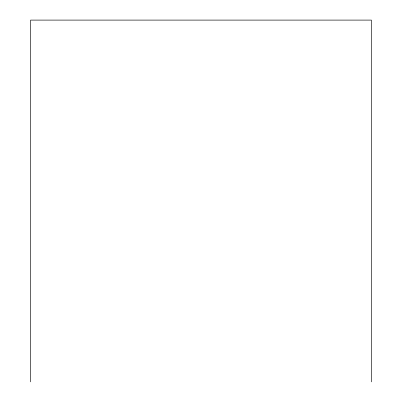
<?xml version="1.0" encoding="UTF-8"?>
<svg xmlns="http://www.w3.org/2000/svg" width="402" height="402" viewBox="0 0 402 402"><rect width="100%" height="100%" fill="white"/><g stroke="black" fill="none" stroke-linecap="round" stroke-linejoin="round"><path stroke-width="0.6" d="M371.433 381.9L371.433 20.1L30.567 20.1L30.567 381.9"/></g></svg>
